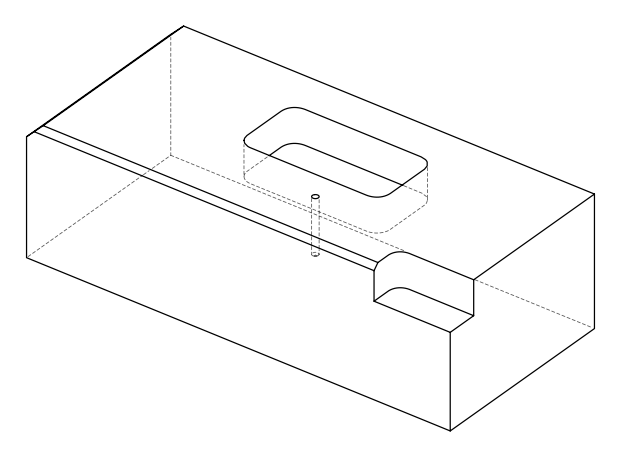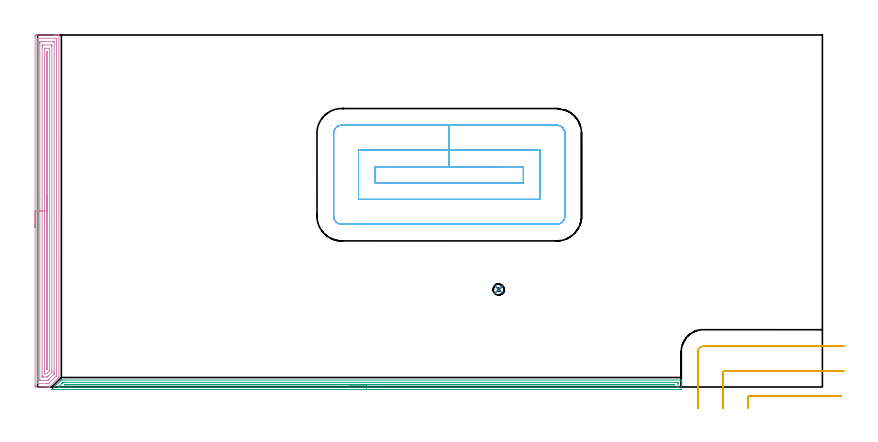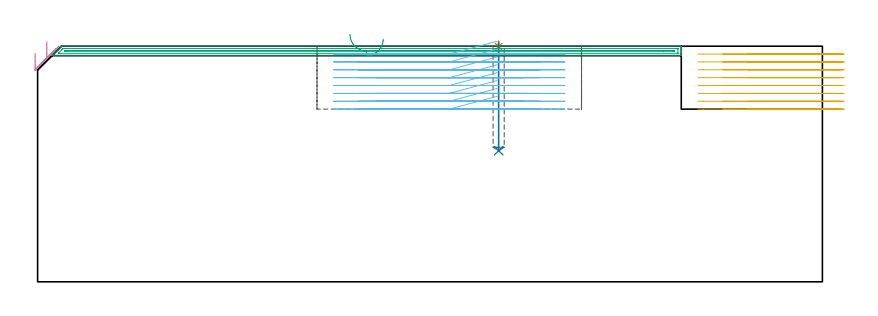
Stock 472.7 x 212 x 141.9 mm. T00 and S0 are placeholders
(PLAN: 6 operations, 3 tool changes, 40.1 min)
(1 SPOT_DRILL | STEP1POCKET | NXT0321_9005460120000 | 0.03 min | 2 mm3)
(2 DRILL_BLIND_HOLE_INTO_CENTER | STEP1POCKET | UGT0301_462 | 0.26 min | 2143 mm3)
(3 AREA_MILL | FG_CHAMFER_SURFACE | UGT0205_001 | 9.17 min | 6268 mm3)
(4 AREA_MILL_1 | FG_CHAMFER_SURFACE_1 | UGT0205_001 | 10.29 min | 21564 mm3)
(5 MILL_CORNER_NOTCH_RECTANGULAR | CORNER_NOTCH_RECTANGULAR | UGT0201_094 | Follow Part, ap 5, ae 75% | 5.14 min | 109668 mm3)
(6 MILL_RECTANGULAR_POCKET | POCKET_RECTANGULAR_STRAIGHT | UGT0201_094 | Follow Part, ap 5, ae 75% | 15.25 min | 474031 mm3)
(TOOL NXT0321_9005460120000 | NC Spot Drill, 142deg, 12mm, Carbide, Uncoated | D12 PA142 FL30 Z2)
(TOOL UGT0301_462 | Carbide Drill 6.7 mm | D6.7 PA118 FL63 Z2)
(TOOL UGT0205_001 | Chamfer Mill 20 x 3 x 45 deg. | D20 FL50 Z2)
(TOOL UGT0201_094 | End mill 20 mm | D20 FL38 Z4)
(OP 1 SPOT_DRILL)
G17 G21 G94 G90
T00 M6
G54
G17 G0 G90 X277.7 Y58.7 S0 M3
G43 Z151.9 H0
G94 G81 G98 Z141.612 F250. R144.9
G80
M5
M2
(OP 2 DRILL_BLIND_HOLE_INTO_CENTER)
G17 G21 G94 G90
T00 M6
G54
G17 G0 G90 X277.7 Y58.7 S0 M3
G43 Z151.9 H0
G94 G81 G98 Z79. F250. R143.9
G80
M5
M2
(OP 3 AREA_MILL)
G17 G21 G94 G90
T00 M6
G54
G17 G0 G90 X208.15 Y-1.5 S1061 M3
G43 Z151.9 H0
Z146.2
G94 G1 X208.112 Z145.328 F250.
X207.998 Z144.464
X207.809 Z143.612
X207.547 Z142.78
X207.213 Z141.974
X206.81 Z141.2
X206.342 Z140.464
X205.811 Z139.772
X205.221 Z139.129
X204.578 Z138.54
X203.886 Z138.009
X203.15 Z137.54
X202.376 Z137.137
X201.57 Z136.803
X200.738 Z136.541
X199.887 Z136.352
X199.022 Z136.238
X198.15 Z136.2
X8.693
X8.622 Y-1.495 Z136.203
X8.618 Y-1.493 Z136.204
X8.622 Y-1.477 Z136.221
X9.215 Y-0.885 Z136.815
X14.038 Y3.939 Z141.638
X14.276 Y4.179 Z141.874
X14.285 Y4.186 Z141.882
X14.304 Y4.195 Z141.887
X14.577 Y4.2 Z141.9
X387.529
X387.69 Y4.197 Z141.888
X387.693 Y4.137 Z141.829
X387.7 Y3.729 Z141.428
Y3.373 Z141.072
Y2.69 Z140.385
Y1.455 Z139.152
Y0.903 Z138.598
Y0.286 Z137.981
X387.698 Y-1.496 Z136.2
X387.697 Y-1.497 Z136.199
X387.083 Y-1.5 Z136.2
X198.15
Y-0.086 Z137.614
X12.791 Y-0.085 Z137.615
X12.695 Y-0.084 Z137.616
X12.505 Y-0.079 Z137.621
X12.485 Y-0.075 Z137.625
X12.496 Y-0.061 Z137.639
X12.523 Y-0.029 Z137.671
X12.56 Y0.01 Z137.71
X12.675 Y0.126 Z137.826
X14.577 Y2.028 Z139.728
X14.909 Y2.358 Z140.058
X15.245 Y2.69 Z140.39
X15.324 Y2.762 Z140.462
X15.347 Y2.779 Z140.479
X15.379 Y2.782 Z140.482
X15.471 Y2.784 Z140.484
X16.268 Y2.786 Z140.486
X385.296 Y2.785 Z140.485
X385.392 Y2.784 Z140.484
X385.583 Y2.78 Z140.48
X385.691 Y2.776 Z140.476
X385.694 Y2.747 Z140.447
X385.696 Y2.69 Z140.39
X385.7 Y2.286 Z139.986
X385.699 Y0.01 Z137.71
X385.698 Y-0.04 Z137.66
X385.694 Y-0.065 Z137.635
X385.691 Y-0.073 Z137.627
X385.677 Y-0.079 Z137.621
X385.488 Y-0.084 Z137.616
X385.391 Y-0.085 Z137.615
X198.15 Y-0.086 Z137.614
Y1.329 Z139.029
X17.257
X16.831 Y1.33 Z139.03
X16.401 Y1.334 Z139.034
X16.364 Y1.336 Z139.036
X16.363 Y1.352 Z139.052
X16.364 Y1.358 Z139.058
X16.79 Y1.37 Z139.07
X16.832 Y1.371 Z139.071
X383.084
X383.51 Y1.364 Z139.064
X383.645 Y1.349 Z139.049
X383.551 Y1.335 Z139.035
X383.51 Y1.333 Z139.033
X383.083 Y1.329 Z139.029
X382.659 Y1.328 Z139.028
X376.893
X198.15 Y1.329 Z139.029
X197.279 Z139.067
X196.414 Z139.18
X195.562 Z139.369
X194.73 Z139.632
X193.924 Z139.965
X193.15 Z140.368
X192.414 Z140.837
X191.722 Z141.368
X191.079 Z141.957
X190.49 Z142.601
X189.959 Z143.293
X189.49 Z144.029
X189.087 Z144.802
X188.753 Z145.608
X188.491 Z146.44
X188.302 Z147.292
X188.188 Z148.157
X188.15 Z149.029
G0 Z151.9
M5
M2
(OP 4 AREA_MILL_1)
G17 G21 G94 G90
T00 M6
G54
G17 G0 G90 X-1.5 Y96. S1061 M3
G43 Z151.9 H0
Z137.6
G94 G1 Y96.038 Z136.728 F250.
Y96.152 Z135.864
Y96.341 Z135.012
Y96.603 Z134.18
Y96.937 Z133.374
Y97.34 Z132.6
Y97.808 Z131.864
Y98.34 Z131.172
Y98.929 Z130.529
Y99.572 Z129.94
Y100.264 Z129.409
Y101. Z128.94
Y101.774 Z128.537
Y102.58 Z128.203
Y103.412 Z127.941
Y104.264 Z127.752
Y105.128 Z127.638
Y106. Z127.6
Y211.005
X-1.499 Y211.385 Z127.601
X-1.494 Y211.892 Z127.604
X-1.492 Y211.991 Z127.606
X-0.991 Y211.996 Z128.106
X-0.382 Y212. Z128.715
X9.635 Z138.729
X10.187 Z139.284
X10.52 Z139.617
X11.073 Z140.169
X11.406 Z140.501
X12.418 Z141.517
X12.776 Y211.992 Z141.868
X12.797 Y211.99 Z141.888
X12.8 Y211.832 Z141.9
Y5.973
X12.798 Y5.705 Z141.885
X12.753 Y5.652 Z141.85
X7.273 Y0.172 Z136.37
X7.118 Y0.019 Z136.215
X7.093 Y0.002 Z136.189
X6.978 Y0. Z136.077
X6.95 Z136.049
X6.752 Z135.852
X5.873 Z134.973
X5.207 Z134.303
X3.989 Z133.086
X2.551 Z131.646
X-0.991 Y0.001 Z128.106
X-1.216 Y0.004 Z127.882
X-1.492 Y0.009 Z127.606
X-1.494 Y0.108 Z127.604
X-1.498 Y0.614 Z127.602
X-1.5 Y1.127 Z127.6
Y106.
X-0.086 Z129.014
X-0.085 Y209.817 Z129.015
X-0.084 Y209.927 Z129.016
X-0.081 Y209.98 Z129.019
X-0.08 Y209.986 Z129.02
X-0.067 Y209.99 Z129.033
X-0.015 Y209.994 Z129.085
X0.383 Y209.999 Z129.483
X11.009 Z140.109
X11.255 Y209.996 Z140.355
X11.364 Y209.991 Z140.464
X11.379 Y209.988 Z140.479
X11.381 Y209.971 Z140.481
X11.384 Y209.922 Z140.484
X11.385 Y209.821 Z140.485
X11.386 Y209.62 Z140.486
X11.385 Y6.887 Z140.485
Y6.866
X11.379 Y6.762 Z140.479
X11.312 Y6.673 Z140.412
X11.18 Y6.537 Z140.28
X11.015 Y6.367 Z140.115
X10.624 Y5.973 Z139.724
X6.978 Y2.328 Z136.078
X6.703 Y2.063 Z135.803
X6.662 Y2.023 Z135.762
X6.611 Y2.01 Z135.711
X6.486 Y2.004 Z135.586
X6.093 Y2.001 Z135.193
X5.604 Y2. Z134.704
X0.291 Y2.001 Z129.391
X0.045 Y2.004 Z129.145
X-0.064 Y2.009 Z129.036
X-0.079 Y2.011 Z129.021
X-0.081 Y2.029 Z129.019
X-0.084 Y2.078 Z129.016
X-0.085 Y2.179 Z129.015
X-0.086 Y2.38 Z129.014
Y106.
X1.329 Z130.429
Y206.92
X1.33 Y207.258 Z130.43
X1.334 Y207.813 Z130.434
X1.336 Y207.974 Z130.436
X1.489 Y207.991 Z130.589
X1.665 Y207.995 Z130.765
X2.366 Y208. Z131.466
X2.551 Z131.651
X9.45 Z138.55
X9.635 Y207.998 Z138.735
X9.82 Y207.995 Z138.92
X9.943 Y207.99 Z139.043
X9.966 Y207.983 Z139.066
X9.967 Y207.966 Z139.067
X9.969 Y207.926 Z139.069
X9.971 Y207.813 Z139.071
Y9.206
X9.969 Y8.652 Z139.069
X9.965 Y8.319 Z139.065
X9.953 Y7.759 Z139.053
X9.795 Y7.598 Z138.895
X9.635 Y7.435 Z138.735
X6.684 Y4.484 Z135.784
X6.384 Y4.187 Z135.484
X6.234 Y4.045 Z135.334
X6.184 Y4.01 Z135.284
X6.093 Y4.008 Z135.193
X5.392 Y4.001 Z134.492
X1.85 Y4. Z130.95
X1.665 Y4.002 Z130.765
X1.48 Y4.005 Z130.58
X1.357 Y4.01 Z130.457
X1.334 Y4.017 Z130.434
X1.333 Y4.034 Z130.433
X1.331 Y4.074 Z130.431
X1.329 Y4.187 Z130.429
Y106.
X2.743 Z131.843
Y205.134
X2.745 Y205.831 Z131.845
X2.747 Y205.933 Z131.847
X2.749 Y205.985 Z131.849
X2.793 Y205.99 Z131.893
X3.007 Y205.994 Z132.107
X3.436 Y206. Z132.536
X7.891 Z136.991
X8.3 Y205.996 Z137.4
X8.505 Y205.992 Z137.605
X8.55 Y205.99 Z137.65
X8.553 Y205.955 Z137.653
X8.554 Y205.894 Z137.654
X8.557 Y205.328 Z137.657
Y205.134
Y9.74
X8.556 Y9.545 Z137.656
X8.551 Y8.853 Z137.651
X8.546 Y8.807 Z137.646
X8.516 Y8.774 Z137.616
X8.402 Y8.652 Z137.502
X6.354 Y6.603 Z135.454
X6.093 Y6.343 Z135.193
X5.907 Y6.161 Z135.007
X5.805 Y6.066 Z134.905
X5.742 Y6.01 Z134.842
X5.18 Y6. Z134.28
X3.436 Z132.536
X3.409 Z132.509
X3. Y6.004 Z132.1
X2.795 Y6.008 Z131.895
X2.75 Y6.01 Z131.85
X2.747 Y6.045 Z131.847
X2.746 Y6.106 Z131.846
X2.743 Y6.672 Z131.843
Y6.866
Y106.
X4.157 Z133.257
X4.158 Y203.513 Z133.258
X4.16 Y203.68 Z133.26
X4.167 Y203.99 Z133.267
X4.322 Y203.995 Z133.422
X4.561 Y203.999 Z133.661
X6.978 Z136.078
X7.071 Y203.998 Z136.171
X7.127 Y203.993 Z136.227
X7.136 Y203.991 Z136.236
X7.139 Y203.941 Z136.239
X7.141 Y203.846 Z136.241
X7.143 Y203.514 Z136.243
Y203.348
Y10.439
X7.141 Y10.274 Z136.241
X7.136 Y10.107 Z136.236
X7.123 Y9.833 Z136.223
X6.978 Y9.679 Z136.078
X6.913 Y9.612 Z136.013
X5.578 Y8.278 Z134.678
X5.453 Y8.156 Z134.553
X5.352 Y8.062 Z134.452
X5.286 Y8.01 Z134.386
X5.207 Y8.007 Z134.307
X4.967 Y8.001 Z134.067
X4.322 Z133.422
X4.229 Y8.002 Z133.329
X4.173 Y8.006 Z133.273
X4.164 Y8.009 Z133.264
X4.161 Y8.059 Z133.261
X4.159 Y8.154 Z133.259
X4.157 Y8.819 Z133.257
Y106.
X5.571 Z134.671
X5.572 Y201.561 Z134.672
X5.573 Y201.72 Z134.673
X5.577 Y201.912 Z134.677
X5.58 Y201.99 Z134.68
X5.663 Y201.995 Z134.763
X5.716 Y201.99 Z134.816
X5.722 Y201.936 Z134.822
X5.726 Y201.561 Z134.826
X5.728 Y201.194 Z134.828
X5.729 Y11.699 Z134.829
X5.727 Y11.332 Z134.827
X5.724 Y10.993 Z134.824
X5.722 Y10.903 Z134.822
X5.688 Y10.847 Z134.788
X5.634 Y10.789 Z134.734
X5.599 Y10.755 Z134.699
X5.58 Y10.739 Z134.68
X5.578 Y10.765 Z134.678
X5.574 Y10.836 Z134.674
X5.572 Y10.964 Z134.672
X5.571 Y106. Z134.671
Y106.872 Z134.709
Y107.736 Z134.823
Y108.588 Z135.012
Y109.42 Z135.274
Y110.226 Z135.608
Y111. Z136.011
Y111.736 Z136.48
Y112.428 Z137.011
Y113.071 Z137.6
Y113.66 Z138.243
Y114.192 Z138.935
Y114.66 Z139.671
Y115.063 Z140.445
Y115.397 Z141.251
Y115.659 Z142.083
Y115.848 Z142.935
Y115.962 Z143.8
Y116. Z144.671
G0 Z151.9
M5
M2
(OP 5 MILL_CORNER_NOTCH_RECTANGULAR)
G17 G21 G94 G90
T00 M6
G54
G17 G0 G90 X484.052 Y-5.5 S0 M3
G43 Z151.9 H0
Z137.162
G94 G1 X481.052 F250.
X428.695 F500.
G3 X427.7 Y-6.495 R1.
G1 Y-10.
Y-13. F250.
G0 Z151.9
X485.7 Y9.5
Z137.162
G1 X482.7
X413.695 F500.
G3 X412.7 Y8.505 R1.
G1 Y-10.
Y-13. F250.
G0 Z151.9
X485.7 Y24.5
Z137.162
G1 X482.7
X400.9 F500.
G3 X397.7 Y21.3 R3.2
G1 Y-10.
Y-13. F250.
G0 Z151.9
X484.052 Y-5.5
Z132.425
G1 X481.052
X428.695 F500.
G3 X427.7 Y-6.495 R1.
G1 Y-10.
Y-13. F250.
G0 Z151.9
X485.7 Y9.5
Z132.425
G1 X482.7
X413.695 F500.
G3 X412.7 Y8.505 R1.
G1 Y-10.
Y-13. F250.
G0 Z151.9
X485.7 Y24.5
Z132.425
G1 X482.7
X400.9 F500.
G3 X397.7 Y21.3 R3.2
G1 Y-10.
Y-13. F250.
G0 Z151.9
X484.052 Y-5.5
Z127.687
G1 X481.052
X428.695 F500.
G3 X427.7 Y-6.495 R1.
G1 Y-10.
Y-13. F250.
G0 Z151.9
X485.7 Y9.5
Z127.687
G1 X482.7
X413.695 F500.
G3 X412.7 Y8.505 R1.
G1 Y-10.
Y-13. F250.
G0 Z151.9
X485.7 Y24.5
Z127.687
G1 X482.7
X400.9 F500.
G3 X397.7 Y21.3 R3.2
G1 Y-10.
Y-13. F250.
G0 Z151.9
X484.052 Y-5.5
Z122.95
G1 X481.052
X428.695 F500.
G3 X427.7 Y-6.495 R1.
G1 Y-10.
Y-13. F250.
G0 Z151.9
X485.7 Y9.5
Z122.95
G1 X482.7
X413.695 F500.
G3 X412.7 Y8.505 R1.
G1 Y-10.
Y-13. F250.
G0 Z151.9
X485.7 Y24.5
Z122.95
G1 X482.7
X400.9 F500.
G3 X397.7 Y21.3 R3.2
G1 Y-10.
Y-13. F250.
G0 Z151.9
X484.052 Y-5.5
Z118.212
G1 X481.052
X428.695 F500.
G3 X427.7 Y-6.495 R1.
G1 Y-10.
Y-13. F250.
G0 Z151.9
X485.7 Y9.5
Z118.212
G1 X482.7
X413.695 F500.
G3 X412.7 Y8.505 R1.
G1 Y-10.
Y-13. F250.
G0 Z151.9
X485.7 Y24.5
Z118.212
G1 X482.7
X400.9 F500.
G3 X397.7 Y21.3 R3.2
G1 Y-10.
Y-13. F250.
G0 Z151.9
X484.052 Y-5.5
Z113.475
G1 X481.052
X428.695 F500.
G3 X427.7 Y-6.495 R1.
G1 Y-10.
Y-13. F250.
G0 Z151.9
X485.7 Y9.5
Z113.475
G1 X482.7
X413.695 F500.
G3 X412.7 Y8.505 R1.
G1 Y-10.
Y-13. F250.
G0 Z151.9
X485.7 Y24.5
Z113.475
G1 X482.7
X400.9 F500.
G3 X397.7 Y21.3 R3.2
G1 Y-10.
Y-13. F250.
G0 Z151.9
X484.052 Y-5.5
Z108.737
G1 X481.052
X428.695 F500.
G3 X427.7 Y-6.495 R1.
G1 Y-10.
Y-13. F250.
G0 Z151.9
X485.7 Y9.5
Z108.737
G1 X482.7
X413.695 F500.
G3 X412.7 Y8.505 R1.
G1 Y-10.
Y-13. F250.
G0 Z151.9
X485.7 Y24.5
Z108.737
G1 X482.7
X400.9 F500.
G3 X397.7 Y21.3 R3.2
G1 Y-10.
Y-13. F250.
G0 Z151.9
X484.052 Y-5.5
Z104.
G1 X481.052
X428.695 F500.
G3 X427.7 Y-6.495 R1.
G1 Y-10.
Y-13. F250.
G0 Z151.9
X485.7 Y9.5
Z104.
G1 X482.7
X413.695 F500.
G3 X412.7 Y8.505 R1.
G1 Y-10.
Y-13. F250.
G0 Z151.9
X485.7 Y24.5
Z104.
G1 X482.7
X400.9 F500.
G3 X397.7 Y21.3 R3.2
G1 Y-10.
Y-13. F250.
G0 Z151.9
M5
M2
(OP 6 MILL_RECTANGULAR_POCKET)
G17 G21 G94 G90
T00 M6
G54
G17 G0 G90 X276.827 Y132.7 S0 M3
G43 Z151.9 H0
Z144.9
G94 G1 X247.95 Z137.162 F250.
X203.3 F500.
Y123.
X292.6
Y132.7
X247.95
Y142.7
X193.3
Y113.
X302.6
Y142.7
X247.95
Y157.7
X183.2
G3 X178.3 Y152.8 R4.9
G1 Y102.9
G3 X183.2 Y98. R4.9
G1 X312.7
G3 X317.6 Y102.9 R4.9
G1 Y152.8
G3 X312.7 Y157.7 R4.9
G1 X247.95
X246.95
G0 X276.827 Y132.7 Z140.162
G1 X247.95 Z132.425 F250.
X203.3 F500.
Y123.
X292.6
Y132.7
X247.95
Y142.7
X193.3
Y113.
X302.6
Y142.7
X247.95
Y157.7
X183.2
G3 X178.3 Y152.8 R4.9
G1 Y102.9
G3 X183.2 Y98. R4.9
G1 X312.7
G3 X317.6 Y102.9 R4.9
G1 Y152.8
G3 X312.7 Y157.7 R4.9
G1 X247.95
X246.95
G0 X276.827 Y132.7 Z135.425
G1 X247.95 Z127.687 F250.
X203.3 F500.
Y123.
X292.6
Y132.7
X247.95
Y142.7
X193.3
Y113.
X302.6
Y142.7
X247.95
Y157.7
X183.2
G3 X178.3 Y152.8 R4.9
G1 Y102.9
G3 X183.2 Y98. R4.9
G1 X312.7
G3 X317.6 Y102.9 R4.9
G1 Y152.8
G3 X312.7 Y157.7 R4.9
G1 X247.95
X246.95
G0 X276.827 Y132.7 Z130.687
G1 X247.95 Z122.95 F250.
X203.3 F500.
Y123.
X292.6
Y132.7
X247.95
Y142.7
X193.3
Y113.
X302.6
Y142.7
X247.95
Y157.7
X183.2
G3 X178.3 Y152.8 R4.9
G1 Y102.9
G3 X183.2 Y98. R4.9
G1 X312.7
G3 X317.6 Y102.9 R4.9
G1 Y152.8
G3 X312.7 Y157.7 R4.9
G1 X247.95
X246.95
G0 X276.827 Y132.7 Z125.95
G1 X247.95 Z118.212 F250.
X203.3 F500.
Y123.
X292.6
Y132.7
X247.95
Y142.7
X193.3
Y113.
X302.6
Y142.7
X247.95
Y157.7
X183.2
G3 X178.3 Y152.8 R4.9
G1 Y102.9
G3 X183.2 Y98. R4.9
G1 X312.7
G3 X317.6 Y102.9 R4.9
G1 Y152.8
G3 X312.7 Y157.7 R4.9
G1 X247.95
X246.95
G0 X276.827 Y132.7 Z121.212
G1 X247.95 Z113.475 F250.
X203.3 F500.
Y123.
X292.6
Y132.7
X247.95
Y142.7
X193.3
Y113.
X302.6
Y142.7
X247.95
Y157.7
X183.2
G3 X178.3 Y152.8 R4.9
G1 Y102.9
G3 X183.2 Y98. R4.9
G1 X312.7
G3 X317.6 Y102.9 R4.9
G1 Y152.8
G3 X312.7 Y157.7 R4.9
G1 X247.95
X246.95
G0 X276.827 Y132.7 Z116.475
G1 X247.95 Z108.737 F250.
X203.3 F500.
Y123.
X292.6
Y132.7
X247.95
Y142.7
X193.3
Y113.
X302.6
Y142.7
X247.95
Y157.7
X183.2
G3 X178.3 Y152.8 R4.9
G1 Y102.9
G3 X183.2 Y98. R4.9
G1 X312.7
G3 X317.6 Y102.9 R4.9
G1 Y152.8
G3 X312.7 Y157.7 R4.9
G1 X247.95
X246.95
G0 X276.827 Y132.7 Z111.737
G1 X247.95 Z104. F250.
X203.3 F500.
Y123.
X292.6
Y132.7
X247.95
Y142.7
X193.3
Y113.
X302.6
Y142.7
X247.95
Y157.7
X183.2
G3 X178.3 Y152.8 R4.9
G1 Y102.9
G3 X183.2 Y98. R4.9
G1 X312.7
G3 X317.6 Y102.9 R4.9
G1 Y152.8
G3 X312.7 Y157.7 R4.9
G1 X247.95
X246.95
G0 Z151.9
M5
M2
